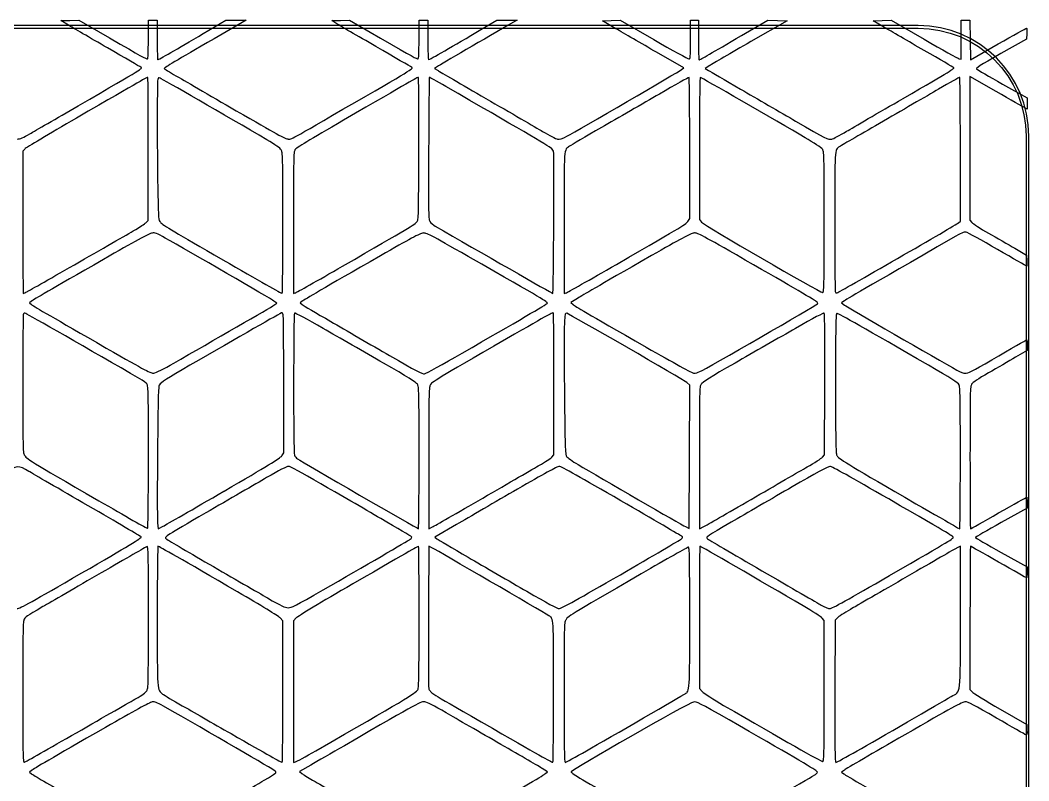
# Model space of a CAD drawing. Extents: x -677.4 to -611.4, y -189.1 to -122.2.
# Drawn here: x -649.32 to -611.44, y -150.79 to -122.21 of the extents above; entities that cross this region are included whole.
import ezdxf

# ---------------------------------------------------------------- set-up
doc = ezdxf.new("R2010")
doc.units = 0
doc.layers.add('Layer_1', color=7, linetype='CONTINUOUS')

msp = doc.modelspace()

# ---------------------------------------------------------------- linework, layer by layer
at = {"layer": 'Layer_1', "color": 3}
for p, q in [((-647.7917, -122.22545), (-647.45753, -122.21645)), ((-647.51118, -122.39516), (-647.7917, -122.22545)), ((-647.45753, -122.21645), (-647.12336, -122.20745)), ((-647.12336, -122.20745), (-645.97245, -122.87213)), ((-644.50793, -122.93571), (-644.50793, -122.20968)), ((-644.50793, -122.20968), (-644.34292, -122.20968)), ((-644.34292, -122.20968), (-644.1779, -122.20968)), ((-644.1779, -122.20968), (-644.1779, -122.95222)), ((-642.44932, -122.71453), (-641.59529, -122.20968)), ((-640.83028, -122.20968), (-642.03382, -122.90451)), ((-641.59529, -122.20968), (-641.21278, -122.20968)), ((-641.21278, -122.20968), (-640.83028, -122.20968)), ((-637.62255, -122.22618), (-637.28757, -122.21718)), ((-637.42678, -122.34611), (-637.62255, -122.22618)), ((-637.28757, -122.21718), (-636.9526, -122.20818)), ((-636.9526, -122.20818), (-635.78825, -122.88129)), ((-634.34331, -122.93652), (-634.34331, -122.21048)), ((-634.34331, -122.21048), (-634.1783, -122.21048)), ((-634.1783, -122.21048), (-634.01328, -122.21048)), ((-634.01328, -122.21048), (-634.01328, -122.95302)), ((-632.01676, -122.5617), (-631.42272, -122.21061)), ((-631.42272, -122.21061), (-631.0432, -122.21093)), ((-631.0432, -122.21093), (-630.66368, -122.21127)), ((-630.66368, -122.21127), (-630.79569, -122.28697)), ((-627.45637, -122.22698), (-627.12223, -122.21798)), ((-626.94783, -122.52796), (-627.45637, -122.22698)), ((-627.12223, -122.21798), (-626.78809, -122.20898)), ((-626.78809, -122.20898), (-625.52626, -122.93614)), ((-624.14566, -122.93729), (-624.14566, -122.21125)), ((-624.14566, -122.21125), (-623.99716, -122.21125)), ((-623.99716, -122.21125), (-623.84865, -122.21125)), ((-623.84865, -122.21125), (-623.84865, -122.9538)), ((-622.22671, -122.78382), (-621.24826, -122.20903)), ((-620.51982, -122.22703), (-621.879, -123.01245)), ((-621.24826, -122.20903), (-620.88404, -122.21803)), ((-620.88404, -122.21803), (-620.51982, -122.22703)), ((-617.29066, -122.22704), (-616.95321, -122.21804)), ((-616.86522, -122.4789), (-617.29066, -122.22704)), ((-616.95321, -122.21804), (-616.61575, -122.20904)), ((-616.61575, -122.20904), (-615.37689, -122.9251)), ((-613.98111, -122.94117), (-613.98111, -122.21129)), ((-613.98111, -122.21129), (-613.81672, -122.21129)), ((-613.81672, -122.21129), (-613.65234, -122.21129)), ((-613.65234, -122.21129), (-613.64334, -122.95294)), ((-611.51241, -122.71368), (-611.52261, -122.91904)), ((-613.98111, -123.67107), (-613.98111, -122.94117)), ((-613.64334, -122.95294), (-613.63434, -123.69458)), ((-613.63434, -123.69458), (-612.59479, -123.10229)), ((-611.52261, -122.91904), (-612.48821, -123.46446)), ((-624.40179, -124.00283), (-625.42054, -123.41588)), ((-614.05961, -123.65617), (-613.98111, -123.67107)), ((-633.64563, -123.94538), (-633.75637, -124.01988)), ((-633.75637, -124.01988), (-633.62909, -124.10218)), ((-624.48009, -124.06203), (-624.40179, -124.00283)), ((-623.41659, -123.90808), (-623.59502, -124.01824)), ((-623.59502, -124.01824), (-623.46609, -124.09924)), ((-612.66948, -124.88952), (-613.65129, -124.3276)), ((-613.65129, -124.3276), (-613.65091, -127.02337)), ((-612.42679, -124.6076), (-611.50613, -125.12707)), ((-611.50613, -125.12707), (-611.50613, -125.33663)), ((-611.50613, -125.33663), (-611.50613, -125.54619)), ((-611.50613, -125.54619), (-611.59693, -125.49879)), ((-649.15053, -127.04908), (-649.22483, -127.13198)), ((-649.22483, -127.13198), (-649.22483, -129.80328)), ((-644.52232, -129.73015), (-644.51332, -127.04315)), ((-624.17679, -129.65981), (-624.17679, -127.00805)), ((-623.81383, -127.02686), (-623.81383, -129.69748)), ((-614.01222, -129.75714), (-614.01222, -127.05672)), ((-613.65091, -127.02337), (-613.65091, -129.71915)), ((-644.60412, -129.81715), (-644.52232, -129.73015)), ((-639.45621, -129.8301), (-639.45669, -129.83019)), ((-639.06038, -129.82852), (-639.06075, -132.47913)), ((-629.28413, -129.85929), (-629.28501, -129.85929)), ((-628.89614, -129.83366), (-628.89614, -132.47918)), ((-624.25109, -129.76775), (-624.17679, -129.65981)), ((-623.81383, -129.69748), (-623.73113, -129.79578)), ((-619.12766, -129.78946), (-619.12755, -129.78949)), ((-614.08652, -129.82454), (-614.01222, -129.75714)), ((-613.65091, -129.71915), (-613.57691, -129.80785)), ((-611.96823, -130.78041), (-611.5227, -131.04104)), ((-611.5227, -131.04104), (-611.5125, -131.24636)), ((-626.93248, -131.38578), (-626.93248, -131.3856)), ((-616.37199, -131.16151), (-616.3719, -131.16136)), ((-637.21649, -131.45258), (-637.21638, -131.45263)), ((-649.05302, -132.40509), (-649.05331, -132.40516)), ((-639.06075, -132.47913), (-638.99035, -132.45673)), ((-628.89614, -132.47918), (-628.82184, -132.45628)), ((-648.89521, -132.77215), (-648.97771, -132.83525)), ((-648.97771, -132.83525), (-648.89751, -132.89425)), ((-639.68278, -132.84491), (-639.79251, -132.76131)), ((-639.79251, -132.91871), (-639.68278, -132.84491)), ((-638.73065, -132.77198), (-638.81315, -132.83518)), ((-638.81315, -132.83518), (-638.73255, -132.89418)), ((-628.39798, -132.6657), (-628.64237, -132.81574)), ((-628.64237, -132.81574), (-628.55787, -132.88844)), ((-618.3913, -132.7695), (-618.4715, -132.8327)), ((-618.4715, -132.8327), (-618.36311, -132.914)), ((-611.50593, -134.42043), (-611.50593, -134.6169)), ((-632.71865, -134.71612), (-632.71863, -134.71616)), ((-611.50593, -134.6169), (-611.9432, -134.87522)), ((-643.55832, -135.09715), (-643.55836, -135.09713)), ((-623.79727, -135.41606), (-623.79731, -135.41597)), ((-639.42363, -138.47067), (-639.42415, -135.90965)), ((-629.27554, -138.54101), (-629.27554, -135.88976)), ((-624.17509, -135.92265), (-624.28335, -135.82738)), ((-624.18409, -138.61863), (-624.17509, -135.92265)), ((-619.11113, -138.54092), (-619.10213, -135.8974)), ((-644.50599, -138.61779), (-644.50597, -138.61778)), ((-639.49793, -138.57962), (-639.42363, -138.47067)), ((-629.35674, -138.62741), (-629.27554, -138.54101)), ((-624.19309, -141.31462), (-624.18409, -138.61863)), ((-619.19123, -138.62642), (-619.11113, -138.54092)), ((-634.34077, -138.65364), (-634.34152, -138.65364)), ((-633.97825, -138.67575), (-633.97825, -141.31982)), ((-623.81359, -138.65402), (-623.81359, -141.31948)), ((-614.01217, -138.66024), (-614.01226, -138.66024)), ((-641.66833, -139.90597), (-641.66781, -139.906)), ((-631.94865, -140.16367), (-631.94877, -140.16371)), ((-621.87077, -140.21648), (-621.87099, -140.21674)), ((-611.50627, -140.33755), (-611.50665, -140.5438)), ((-611.50665, -140.5438), (-612.47861, -141.08833)), ((-644.16239, -141.09497), (-644.13839, -141.31693)), ((-644.13839, -141.31693), (-643.95117, -141.22013)), ((-633.97825, -141.31982), (-633.83799, -141.24882)), ((-632.93379, -141.15662), (-633.75372, -141.62972)), ((-624.34161, -141.23942), (-624.19309, -141.31462)), ((-623.81359, -141.31948), (-623.64462, -141.23378)), ((-633.75372, -141.62972), (-633.66902, -141.69672)), ((-633.97838, -141.97708), (-633.98638, -144.16412)), ((-633.83812, -142.04838), (-633.97838, -141.97708)), ((-614.0121, -141.97697), (-614.15237, -142.04847)), ((-614.01248, -144.64253), (-614.0121, -141.97697)), ((-612.47939, -142.2104), (-611.50717, -142.75491)), ((-611.50717, -142.75491), (-611.50655, -142.96118)), ((-647.03135, -142.99323), (-647.03135, -142.99317)), ((-626.78236, -143.04496), (-626.78232, -143.04507)), ((-616.67074, -143.07847), (-616.67074, -143.07847)), ((-637.94132, -143.61455), (-637.94129, -143.6145)), ((-639.45669, -144.78248), (-639.56396, -144.66904)), ((-638.95343, -144.67043), (-639.0607, -144.78248)), ((-623.8138, -144.65189), (-623.8138, -147.32553)), ((-619.12771, -144.76696), (-619.20181, -144.67936)), ((-618.63738, -144.67326), (-618.71498, -144.75576)), ((-613.65104, -144.66718), (-613.65104, -147.35501)), ((-639.45669, -147.43961), (-639.45669, -144.78248)), ((-639.0607, -144.78248), (-639.0607, -147.44184)), ((-619.12771, -147.41535), (-619.12771, -144.76696)), ((-618.71498, -144.75576), (-618.72398, -147.42625)), ((-623.8138, -147.32553), (-623.70653, -147.43967)), ((-613.65104, -147.35501), (-613.57674, -147.43941)), ((-639.45678, -147.43961), (-639.45669, -147.43961)), ((-639.0607, -147.44184), (-639.0607, -150.1012)), ((-629.29171, -147.45356), (-629.29212, -147.45344)), ((-619.12767, -147.41531), (-619.12771, -147.41535)), ((-612.51243, -148.09696), (-611.52238, -148.67008)), ((-611.52238, -148.67008), (-611.51218, -148.87661)), ((-647.20717, -148.98286), (-647.20705, -148.98286)), ((-638.21911, -149.66019), (-638.21912, -149.6602)), ((-628.05292, -149.66289), (-628.05297, -149.66289)), ((-617.88651, -149.66389), (-617.88627, -149.66389)), ((-639.0607, -150.1012), (-638.9864, -150.0792)), ((-638.40879, -150.20044), (-638.82948, -150.44335)), ((-629.52286, -150.44809), (-629.71276, -150.32857)), ((-618.36291, -150.38494), (-618.47129, -150.46604)), ((-648.89754, -150.40326), (-648.97774, -150.46226)), ((-648.97774, -150.46226), (-648.89524, -150.52686)), ((-638.82948, -150.44335), (-638.74708, -150.51045)), ((-629.59726, -150.51699), (-629.52286, -150.44809)), ((-618.47129, -150.46604), (-618.39309, -150.52744))]:
    msp.add_line(p, q, dxfattribs=at)
at = {"layer": 'Layer_1', "color": 7}
for p, q in [((-615.60352, -122.4082), (-673.27734, -122.4082)), ((-673.27734, -122.5078), (-615.60352, -122.5078)), ((-611.54102, -126.57226), (-611.54102, -184.91991)), ((-611.44141, -184.91992), (-611.44141, -126.57227))]:
    msp.add_line(p, q, dxfattribs=at)
at = {"layer": 'Layer_1', "color": 3}
for points in [[(-635.96047, -123.20016), (-636.65926, -122.79639), (-637.31911, -122.41208), (-637.42678, -122.34611)], [(-630.79569, -122.28697), (-631.80772, -122.8682), (-633.56035, -123.88808), (-633.64563, -123.94538)], [(-646.04259, -123.24919), (-646.69603, -122.87282), (-647.3569, -122.4885), (-647.51118, -122.39516)], [(-644.1571, -123.69476), (-644.1274, -123.69476), (-643.44144, -123.30101), (-642.44932, -122.71453)], [(-633.98668, -123.69557), (-633.95898, -123.69557), (-633.04778, -123.17107), (-632.01676, -122.5617)], [(-625.42054, -123.41588), (-625.98085, -123.09307), (-626.66814, -122.69351), (-626.94783, -122.52796)], [(-615.36723, -123.34841), (-615.95713, -123.0087), (-616.63123, -122.61743), (-616.86522, -122.4789)], [(-612.59479, -123.10229), (-612.02302, -122.77653), (-611.54338, -122.50962), (-611.52891, -122.50916)], [(-611.52891, -122.50916), (-611.51441, -122.5087), (-611.50711, -122.60076), (-611.51241, -122.71368)], [(-645.97245, -122.87213), (-644.76178, -123.5713), (-644.59795, -123.66175), (-644.54233, -123.66175)], [(-644.54233, -123.66175), (-644.51973, -123.66175), (-644.50793, -123.41629), (-644.50793, -122.93571)], [(-644.1779, -122.95222), (-644.1779, -123.36061), (-644.1689, -123.69476), (-644.1571, -123.69476)], [(-642.03382, -122.90451), (-643.46623, -123.73149), (-643.91406, -123.99792), (-643.91343, -124.02279)], [(-635.78825, -122.88129), (-634.54643, -123.59917), (-634.43202, -123.66255), (-634.37801, -123.66255)], [(-634.37801, -123.66255), (-634.35491, -123.66255), (-634.34331, -123.42145), (-634.34331, -122.93652)], [(-634.01328, -122.95302), (-634.01328, -123.36142), (-634.00118, -123.69557), (-633.98668, -123.69557)], [(-625.52626, -122.93614), (-624.83226, -123.3361), (-624.23772, -123.66332), (-624.20506, -123.66332)], [(-624.20506, -123.66332), (-624.14966, -123.66332), (-624.14566, -123.61442), (-624.14566, -122.93729)], [(-623.84865, -122.9538), (-623.84865, -123.3622), (-623.83845, -123.69633), (-623.82565, -123.69633)], [(-623.82565, -123.69633), (-623.79285, -123.69633), (-623.34756, -123.44226), (-622.22671, -122.78382)], [(-621.879, -123.01245), (-622.62654, -123.44442), (-623.31846, -123.84746), (-623.41659, -123.90808)], [(-615.37689, -122.9251), (-614.69554, -123.31896), (-614.10276, -123.64793), (-614.05961, -123.65617)], [(-644.79357, -123.97589), (-644.82717, -123.95249), (-645.38916, -123.62557), (-646.04259, -123.24919)], [(-634.63086, -123.97525), (-634.66326, -123.95275), (-635.26164, -123.6039), (-635.96047, -123.20016)], [(-614.26857, -123.99058), (-614.28287, -123.97708), (-614.77731, -123.68811), (-615.36723, -123.34841)], [(-612.48821, -123.46446), (-613.29948, -123.92272), (-613.4453, -124.01615), (-613.40063, -124.04902)], [(-647.14815, -125.42786), (-644.63284, -123.96818), (-644.72388, -124.02431), (-644.79357, -123.97589)], [(-643.91343, -124.02279), (-643.91307, -124.03299), (-643.71642, -124.15516), (-643.47616, -124.29432)], [(-636.75251, -125.2978), (-634.44048, -123.95611), (-634.55535, -124.02772), (-634.63086, -123.97525)], [(-633.62909, -124.10218), (-633.55919, -124.14738), (-632.75182, -124.61834), (-631.8352, -125.14866)], [(-628.77328, -126.56012), (-628.40888, -126.36511), (-624.57709, -124.13551), (-624.48009, -124.06203)], [(-623.46609, -124.09924), (-623.39529, -124.14374), (-622.85452, -124.45951), (-622.26462, -124.80093)], [(-616.1596, -125.14692), (-614.32259, -124.08212), (-614.23087, -124.02605), (-614.26857, -123.99058)], [(-613.40063, -124.04902), (-613.37133, -124.07052), (-612.93314, -124.32191), (-612.42679, -124.6076)], [(-644.53202, -124.35615), (-644.56372, -124.35615), (-644.68901, -124.42765), (-647.21167, -125.88733)], [(-644.51332, -127.04315), (-644.50932, -125.56531), (-644.51632, -124.35615), (-644.53202, -124.35615)], [(-644.15566, -124.43248), (-644.18206, -124.53098), (-644.18096, -127.54636), (-644.15366, -128.74105)], [(-644.06496, -124.38748), (-644.12246, -124.36548), (-644.13996, -124.37428), (-644.15566, -124.43248)], [(-640.05648, -126.70314), (-641.5907, -125.80484), (-644.00423, -124.41057), (-644.06496, -124.38748)], [(-643.47616, -124.29432), (-643.23591, -124.4335), (-642.21514, -125.02577), (-641.20776, -125.61048)], [(-634.3674, -124.35623), (-634.3978, -124.35623), (-634.66146, -124.50724), (-637.17952, -125.96688)], [(-634.3491, -127.02698), (-634.3451, -125.55807), (-634.3521, -124.35623), (-634.3674, -124.35623)], [(-633.95813, -124.3595), (-633.96513, -124.3675), (-633.97583, -125.56823), (-633.98233, -127.0294)], [(-633.34288, -124.69432), (-633.67443, -124.50288), (-633.95128, -124.35222), (-633.95813, -124.3595)], [(-624.20379, -124.35628), (-624.21849, -124.35628), (-624.7198, -124.63994), (-625.3176, -124.98662)], [(-624.17679, -127.00805), (-624.17679, -125.54958), (-624.18889, -124.35628), (-624.20379, -124.35628)], [(-623.78533, -124.35623), (-623.80113, -124.35623), (-623.81383, -125.55191), (-623.81383, -127.02686)], [(-619.84483, -126.62426), (-620.92186, -125.98775), (-623.75649, -124.35623), (-623.78533, -124.35623)], [(-614.03822, -124.35632), (-614.05232, -124.35632), (-614.41259, -124.55856), (-614.83851, -124.80574)], [(-614.01222, -127.05672), (-614.01222, -125.5715), (-614.02382, -124.35632), (-614.03822, -124.35632)], [(-629.37411, -127.02273), (-629.43791, -126.96133), (-630.75051, -126.19123), (-633.34288, -124.69432)], [(-625.3176, -124.98662), (-625.9154, -125.3333), (-626.89457, -125.89939), (-627.49356, -126.2446)], [(-622.26462, -124.80093), (-621.6747, -125.14233), (-620.74652, -125.68177), (-620.20199, -125.99966)], [(-614.83851, -124.80574), (-615.26443, -125.05291), (-616.2589, -125.62957), (-617.04849, -126.0872)], [(-611.59693, -125.49879), (-611.64683, -125.47279), (-612.1295, -125.1986), (-612.66948, -124.88952)], [(-639.25412, -126.67376), (-639.11389, -126.67396), (-639.30602, -126.77957), (-636.75251, -125.2978)], [(-631.8352, -125.14866), (-630.91858, -125.67898), (-629.9607, -126.23537), (-629.70659, -126.38509)], [(-618.28789, -126.38438), (-618.03377, -126.23497), (-617.07604, -125.67812), (-616.1596, -125.14692)], [(-648.95532, -126.47665), (-648.7691, -126.36859), (-647.95588, -125.8966), (-647.14815, -125.42786)], [(-641.20776, -125.61048), (-639.70499, -126.48272), (-639.35424, -126.67362), (-639.25412, -126.67376)], [(-647.21167, -125.88733), (-648.2372, -126.48069), (-649.10969, -127.00347), (-649.15053, -127.04908)], [(-637.17952, -125.96688), (-638.46256, -126.71062), (-638.96084, -127.01597), (-639.00268, -127.08413)], [(-620.20199, -125.99966), (-619.06953, -126.66078), (-618.97138, -126.70976), (-618.84198, -126.67837)], [(-617.04849, -126.0872), (-617.83805, -126.54484), (-618.51749, -126.94021), (-618.55832, -126.96582)], [(-649.42138, -126.6732), (-649.32548, -126.6732), (-649.20977, -126.6244), (-648.95532, -126.47665)], [(-629.70659, -126.38509), (-629.45247, -126.5348), (-629.19819, -126.66736), (-629.14155, -126.67968)], [(-627.49356, -126.2446), (-628.09254, -126.58981), (-628.62948, -126.90322), (-628.68675, -126.94109)], [(-618.84198, -126.67837), (-618.79138, -126.66607), (-618.54201, -126.53379), (-618.28789, -126.38438)], [(-639.52019, -127.08279), (-639.56369, -127.01249), (-639.73317, -126.89243), (-640.05648, -126.70314)], [(-629.14155, -126.67968), (-629.05795, -126.69788), (-628.98849, -126.67568), (-628.77328, -126.56012)], [(-619.19305, -127.05401), (-619.22915, -127.00821), (-619.52239, -126.81482), (-619.84483, -126.62426)], [(-639.45669, -129.83019), (-639.45669, -127.27643), (-639.45869, -127.18217), (-639.52019, -127.08279)], [(-639.00268, -127.08413), (-639.05618, -127.17133), (-639.06018, -127.36517), (-639.06038, -129.82852)], [(-634.4239, -129.78514), (-634.3593, -129.69954), (-634.3578, -129.63949), (-634.3491, -127.02698)], [(-633.98233, -127.0294), (-633.99373, -129.59152), (-633.99253, -129.68931), (-633.93163, -129.77815)], [(-629.28701, -127.16936), (-629.29401, -127.12836), (-629.33281, -127.06231), (-629.37411, -127.02273)], [(-629.28501, -129.85929), (-629.28001, -128.42083), (-629.28101, -127.21035), (-629.28701, -127.16936)], [(-628.68675, -126.94109), (-628.9089, -127.08793), (-628.89614, -126.91149), (-628.89614, -129.83366)], [(-619.12755, -129.78949), (-619.12755, -127.19393), (-619.12855, -127.13552), (-619.19305, -127.05401)], [(-618.55832, -126.96582), (-618.73542, -127.07688), (-618.73161, -127.01482), (-618.73111, -129.77362)], [(-644.15366, -128.74105), (-644.13226, -129.69266), (-644.13046, -129.7119), (-644.05486, -129.80169)], [(-649.22483, -129.80328), (-649.22483, -131.27251), (-649.21683, -132.47459), (-649.20713, -132.47459)], [(-644.98364, -130.07375), (-644.81983, -129.98045), (-644.64903, -129.86495), (-644.60412, -129.81715)], [(-644.05486, -129.80169), (-643.97306, -129.89869), (-643.47565, -130.19886), (-641.71698, -131.21197)], [(-639.48111, -132.47322), (-639.46751, -132.47397), (-639.45621, -131.28458), (-639.45621, -129.8301)], [(-637.21638, -131.45263), (-634.69357, -129.99858), (-634.49599, -129.88059), (-634.4239, -129.78514)], [(-633.93163, -129.77815), (-633.89723, -129.82885), (-633.80819, -129.90556), (-633.73362, -129.94871)], [(-629.31823, -132.47469), (-629.30473, -132.47469), (-629.28933, -131.29775), (-629.28413, -129.85929)], [(-626.93248, -131.3856), (-624.2617, -129.84434), (-624.33358, -129.88772), (-624.25109, -129.76775)], [(-623.73113, -129.79578), (-623.62801, -129.91835), (-619.29682, -132.4382), (-619.18536, -132.44048)], [(-619.18536, -132.44048), (-619.13086, -132.44148), (-619.12766, -132.29382), (-619.12766, -129.78946)], [(-618.73111, -129.77362), (-618.73075, -131.17758), (-618.72211, -132.35867), (-618.71141, -132.39825)], [(-616.3719, -131.16136), (-615.15578, -130.46323), (-614.12737, -129.86166), (-614.08652, -129.82454)], [(-613.57691, -129.80785), (-613.53611, -129.85665), (-613.25778, -130.03681), (-612.95829, -130.20818)], [(-647.09927, -131.28952), (-646.0995, -130.71416), (-645.14748, -130.16706), (-644.98364, -130.07375)], [(-644.3712, -130.20628), (-644.4549, -130.21758), (-645.05636, -130.54438), (-646.19244, -131.1961)], [(-643.87281, -130.39751), (-644.19506, -130.21799), (-644.2633, -130.19181), (-644.3712, -130.20628)], [(-634.19455, -130.20627), (-634.29335, -130.21737), (-634.71076, -130.44064), (-635.79514, -131.06331)], [(-632.4933, -131.08951), (-633.96046, -130.24907), (-634.06945, -130.19249), (-634.19455, -130.20627)], [(-633.73362, -129.94871), (-632.13735, -130.87248), (-629.33671, -132.47469), (-629.31823, -132.47469)], [(-624.0268, -130.2063), (-624.1238, -130.2178), (-624.55785, -130.45022), (-625.61238, -131.0552)], [(-622.42622, -131.03135), (-623.80483, -130.2411), (-623.90129, -130.19139), (-624.0268, -130.2063)], [(-613.79942, -130.17623), (-613.87832, -130.16343), (-613.97884, -130.20653), (-614.29445, -130.38856)], [(-612.6184, -130.82203), (-613.2135, -130.47573), (-613.74496, -130.18511), (-613.79942, -130.17623)], [(-612.95829, -130.20818), (-612.6588, -130.37956), (-612.21327, -130.63707), (-611.96823, -130.78041)], [(-639.79251, -132.76131), (-639.89455, -132.68351), (-643.03655, -130.86337), (-643.87281, -130.39751)], [(-614.29445, -130.38856), (-617.58873, -132.28912), (-618.32331, -132.71601), (-618.3913, -132.7695)], [(-635.79514, -131.06331), (-637.95693, -132.30463), (-638.63856, -132.70138), (-638.73065, -132.77198)], [(-625.61238, -131.0552), (-627.77683, -132.29699), (-628.13013, -132.50125), (-628.39798, -132.6657)], [(-619.42261, -132.7796), (-619.52495, -132.704), (-620.6156, -132.06922), (-622.42622, -131.03135)], [(-611.5195, -131.45167), (-611.5285, -131.45167), (-612.02327, -131.16835), (-612.6184, -130.82203)], [(-649.05331, -132.40516), (-648.97831, -132.36686), (-648.09903, -131.86488), (-647.09927, -131.28952)], [(-646.19244, -131.1961), (-648.25619, -132.37997), (-648.78785, -132.69), (-648.89521, -132.77215)], [(-641.71698, -131.21197), (-640.35408, -131.99711), (-639.51323, -132.47142), (-639.48111, -132.47322)], [(-629.5232, -132.84307), (-629.5232, -132.79217), (-629.6096, -132.74145), (-632.4933, -131.08951)], [(-628.82184, -132.45628), (-628.78094, -132.44368), (-627.93078, -131.96188), (-626.93248, -131.38578)], [(-618.63761, -132.45055), (-618.60761, -132.43935), (-617.5881, -131.85963), (-616.37199, -131.16151)], [(-611.5125, -131.24636), (-611.5075, -131.35929), (-611.5105, -131.45167), (-611.5195, -131.45167)], [(-638.99035, -132.45673), (-638.95155, -132.44443), (-638.15338, -131.99258), (-637.21649, -131.45258)], [(-649.20713, -132.47459), (-649.19693, -132.47459), (-649.12803, -132.44329), (-649.05302, -132.40509)], [(-618.71141, -132.39825), (-618.69811, -132.44785), (-618.67511, -132.46405), (-618.63761, -132.45055)], [(-648.89751, -132.89425), (-648.78801, -132.97485), (-648.05751, -133.39995), (-646.09003, -134.52817)], [(-643.55836, -135.09713), (-642.15382, -134.29439), (-639.89481, -132.98762), (-639.79251, -132.91871)], [(-638.73255, -132.89418), (-638.68815, -132.92658), (-638.20553, -133.21134), (-637.65998, -133.52688)], [(-632.71863, -134.71616), (-630.6784, -133.5444), (-629.52312, -132.8672), (-629.5232, -132.84307)], [(-628.55787, -132.88844), (-628.46017, -132.97254), (-628.14406, -133.15737), (-625.81148, -134.49466)], [(-623.79731, -135.41597), (-623.56292, -135.3087), (-619.44819, -132.93678), (-619.37641, -132.8676)], [(-619.37641, -132.8676), (-619.35651, -132.8485), (-619.37341, -132.8157), (-619.42261, -132.7796)], [(-618.36311, -132.914), (-618.27331, -132.9812), (-614.8766, -134.9472), (-614.14278, -135.35658)], [(-649.20501, -133.27642), (-649.21621, -133.31612), (-649.22451, -134.49212), (-649.22481, -135.88974)], [(-649.10861, -133.23352), (-649.17281, -133.20892), (-649.18891, -133.21622), (-649.20501, -133.27642)], [(-644.82923, -135.68051), (-646.64397, -134.63138), (-649.04886, -133.25624), (-649.10861, -133.23352)], [(-639.48935, -133.20009), (-639.51605, -133.20009), (-641.14985, -134.13413), (-642.94761, -135.17721)], [(-639.44445, -133.27439), (-639.45565, -133.23349), (-639.47565, -133.20009), (-639.48935, -133.20009)], [(-639.42415, -135.90965), (-639.42452, -134.50109), (-639.43315, -133.31522), (-639.44445, -133.27439)], [(-639.01964, -133.21405), (-639.06234, -133.25675), (-639.06784, -138.44942), (-639.02464, -138.5521)], [(-637.94709, -133.79229), (-638.52351, -133.46078), (-639.00616, -133.20058), (-639.01964, -133.21405)], [(-629.29714, -133.21685), (-629.32714, -133.18685), (-629.34954, -133.19925), (-631.05755, -134.18271)], [(-629.27554, -135.88976), (-629.27554, -134.43159), (-629.28574, -133.22877), (-629.29714, -133.21685)], [(-628.79655, -133.22366), (-628.85155, -133.20936), (-628.85995, -133.23866), (-628.88175, -133.52567)], [(-624.28335, -135.82738), (-624.39498, -135.72878), (-628.68821, -133.25199), (-628.79655, -133.22366)], [(-619.12593, -133.22124), (-619.14743, -133.19974), (-619.51567, -133.39395), (-620.20731, -133.79173)], [(-619.10213, -135.8974), (-619.09713, -134.18598), (-619.10413, -133.24237), (-619.12593, -133.22124)], [(-618.63988, -133.23308), (-618.69568, -133.23308), (-618.69848, -133.36441), (-618.69848, -135.85989)], [(-615.20758, -135.17736), (-617.55362, -133.81649), (-618.58352, -133.23308), (-618.63988, -133.23308)], [(-637.65998, -133.52688), (-637.11442, -133.8424), (-636.11858, -134.41861), (-635.44699, -134.80734)], [(-628.88175, -133.52567), (-628.89505, -133.70055), (-628.89565, -134.8958), (-628.88275, -136.18181)], [(-635.68081, -135.09287), (-636.35085, -134.70907), (-637.37066, -134.1238), (-637.94709, -133.79229)], [(-620.20731, -133.79173), (-620.78413, -134.12344), (-621.80426, -134.7089), (-622.47428, -135.09271)], [(-631.05755, -134.18271), (-633.74317, -135.72909), (-633.87165, -135.8071), (-633.92785, -135.92553)], [(-612.83627, -134.97173), (-612.10278, -134.54463), (-611.53821, -134.22395), (-611.51983, -134.22395)], [(-611.51983, -134.22395), (-611.51183, -134.22395), (-611.50593, -134.31235), (-611.50593, -134.42043)], [(-646.09003, -134.52817), (-644.56219, -135.40428), (-644.41323, -135.4825), (-644.30086, -135.46766)], [(-635.44699, -134.80734), (-634.46707, -135.37453), (-634.2085, -135.5108), (-634.13771, -135.4973)], [(-634.13771, -135.4973), (-634.08921, -135.4883), (-633.45062, -135.13653), (-632.71865, -134.71612)], [(-625.81148, -134.49466), (-624.78226, -135.08472), (-624.06306, -135.47759), (-624.01289, -135.47716)], [(-644.30086, -135.46766), (-644.22726, -135.45746), (-643.93037, -135.30979), (-643.55832, -135.09715)], [(-642.94761, -135.17721), (-643.79471, -135.66871), (-644.05728, -135.83638), (-644.09549, -135.91024)], [(-634.40212, -135.88973), (-634.44742, -135.81543), (-634.76599, -135.61694), (-635.68081, -135.09287)], [(-622.47428, -135.09271), (-623.38912, -135.61676), (-623.70758, -135.81522), (-623.75299, -135.88957)], [(-614.06076, -135.90823), (-614.09766, -135.83693), (-614.37268, -135.66167), (-615.20758, -135.17736)], [(-613.83642, -135.47801), (-613.72556, -135.47801), (-613.57357, -135.40091), (-612.83627, -134.97173)], [(-611.9432, -134.87522), (-612.1837, -135.01731), (-612.63864, -135.28158), (-612.95415, -135.46254)], [(-624.01289, -135.47716), (-623.96679, -135.47678), (-623.86986, -135.44926), (-623.79727, -135.41606)], [(-614.14278, -135.35658), (-614.02305, -135.42338), (-613.88519, -135.47801), (-613.83642, -135.47801)], [(-612.95415, -135.46254), (-613.35211, -135.69076), (-613.54666, -135.82186), (-613.58931, -135.89054)], [(-649.22481, -135.88974), (-649.22517, -138.24346), (-649.22181, -138.4394), (-649.16751, -138.54639)], [(-644.55697, -135.88118), (-644.58497, -135.84118), (-644.7075, -135.75088), (-644.82923, -135.68051)], [(-644.50597, -138.61778), (-644.50597, -136.26982), (-644.51097, -135.94529), (-644.55697, -135.88118)], [(-644.09549, -135.91024), (-644.13769, -135.99174), (-644.14809, -136.36874), (-644.16539, -138.43951)], [(-634.34152, -138.65364), (-634.34152, -136.12813), (-634.34452, -135.98356), (-634.40212, -135.88973)], [(-633.92785, -135.92553), (-633.97165, -136.01793), (-633.97825, -136.37386), (-633.97825, -138.67575)], [(-623.75299, -135.88957), (-623.81029, -135.98337), (-623.81339, -136.12798), (-623.81359, -138.65402)], [(-618.69848, -135.85989), (-618.69848, -138.30151), (-618.69448, -138.49358), (-618.64088, -138.58439)], [(-614.01226, -138.66024), (-614.01226, -136.38695), (-614.01926, -135.98839), (-614.06076, -135.90823)], [(-613.58931, -135.89054), (-613.64791, -135.98504), (-613.65071, -136.11239), (-613.65081, -138.65445)], [(-628.88275, -136.18181), (-628.86295, -138.22487), (-628.85345, -138.52998), (-628.80825, -138.59903)], [(-649.16751, -138.54639), (-649.09941, -138.68254), (-649.03098, -138.72472), (-646.37434, -140.26593)], [(-644.53449, -141.29923), (-644.51879, -141.28903), (-644.50599, -140.08291), (-644.50599, -138.61779)], [(-644.16539, -138.43951), (-644.17669, -139.77794), (-644.17559, -140.97289), (-644.16239, -141.09497)], [(-641.66781, -139.906), (-640.04165, -138.96133), (-639.55555, -138.66419), (-639.49793, -138.57962)], [(-639.02464, -138.5521), (-639.00414, -138.6016), (-638.95034, -138.66638), (-638.90519, -138.69599)], [(-629.81878, -138.93166), (-629.60927, -138.81182), (-629.40136, -138.67492), (-629.35674, -138.62741)], [(-628.80825, -138.59903), (-628.77975, -138.64253), (-628.58362, -138.78029), (-628.37237, -138.90519)], [(-619.76877, -138.99841), (-619.49522, -138.84075), (-619.23533, -138.67336), (-619.19123, -138.62642)], [(-618.64088, -138.58439), (-618.57968, -138.68808), (-618.00804, -139.03432), (-615.67891, -140.3787)], [(-648.99421, -139.16282), (-649.38507, -138.9291), (-649.43889, -138.93192), (-649.91981, -139.21122)], [(-639.24794, -138.97543), (-639.30944, -138.97543), (-639.59641, -139.12317), (-640.06799, -139.39773)], [(-638.02613, -139.63138), (-638.77962, -139.19285), (-639.18459, -138.97543), (-639.24794, -138.97543)], [(-638.90519, -138.69599), (-638.72532, -138.81385), (-634.39065, -141.31854), (-634.36657, -141.31854)], [(-634.36657, -141.31854), (-634.35247, -141.31854), (-634.34067, -140.11933), (-634.34077, -138.65364)], [(-631.94877, -140.16371), (-630.98676, -139.60592), (-630.02826, -139.0515), (-629.81878, -138.93166)], [(-629.07996, -138.97516), (-629.13866, -138.97516), (-629.68973, -139.27644), (-630.64227, -139.82935)], [(-626.76758, -140.26465), (-628.22489, -139.41879), (-629.02045, -138.97516), (-629.07996, -138.97516)], [(-628.37237, -138.90519), (-627.54526, -139.39429), (-624.48184, -141.16833), (-624.34161, -141.23942)], [(-621.87099, -140.21674), (-620.98831, -139.70431), (-620.0423, -139.15608), (-619.76877, -138.99841)], [(-618.9116, -138.97537), (-618.9705, -138.97537), (-619.47063, -139.24699), (-620.32743, -139.74427)], [(-616.70519, -140.20054), (-618.09396, -139.3962), (-618.85183, -138.97537), (-618.9116, -138.97537)], [(-614.03707, -141.31722), (-614.02347, -141.31797), (-614.01217, -140.12231), (-614.01217, -138.66024)], [(-613.65081, -138.65445), (-613.65081, -140.12015), (-613.64381, -141.31933), (-613.63461, -141.31933)], [(-646.76659, -140.45817), (-647.83751, -139.83799), (-648.83994, -139.25508), (-648.99421, -139.16282)], [(-640.06799, -139.39773), (-640.46689, -139.63001), (-641.4956, -140.22674), (-642.35398, -140.72378)], [(-635.77701, -140.93686), (-636.39413, -140.57964), (-637.40625, -139.99216), (-638.02613, -139.63138)], [(-620.32743, -139.74427), (-621.05605, -140.16717), (-622.08655, -140.76452), (-622.61742, -141.07174)], [(-643.95117, -141.22013), (-643.84815, -141.16693), (-642.82092, -140.57554), (-641.66833, -139.90597)], [(-630.64227, -139.82935), (-631.45163, -140.29915), (-632.48283, -140.89643), (-632.93379, -141.15662)], [(-612.57748, -140.72531), (-612.00505, -140.39858), (-611.52977, -140.13127), (-611.52127, -140.13127)], [(-611.52127, -140.13127), (-611.51227, -140.13127), (-611.50607, -140.22407), (-611.50627, -140.33755)], [(-644.7797, -141.62532), (-644.8016, -141.60362), (-645.69568, -141.07837), (-646.76659, -140.45817)], [(-646.37434, -140.26593), (-645.37807, -140.84392), (-644.55013, -141.3089), (-644.53449, -141.29923)], [(-633.83799, -141.24882), (-633.76079, -141.20982), (-632.91064, -140.72145), (-631.94865, -140.16367)], [(-624.48517, -141.60081), (-624.51867, -141.57511), (-625.54567, -140.97388), (-626.76758, -140.26465)], [(-623.64462, -141.23378), (-623.55162, -141.18658), (-622.75346, -140.7289), (-621.87077, -140.21648)], [(-614.28577, -141.63656), (-614.30057, -141.59206), (-614.22107, -141.63856), (-616.70519, -140.20054)], [(-615.67891, -140.3787), (-615.02548, -140.75588), (-614.39433, -141.12104), (-614.27634, -141.19019)], [(-642.35398, -140.72378), (-643.84528, -141.58734), (-643.91203, -141.63008), (-643.85556, -141.68519)], [(-613.63461, -141.31933), (-613.62561, -141.31933), (-613.14992, -141.05202), (-612.57748, -140.72531)], [(-634.62328, -141.61778), (-634.64068, -141.60058), (-635.15987, -141.2941), (-635.77701, -140.93686)], [(-622.61742, -141.07174), (-623.52326, -141.59594), (-623.57912, -141.63367), (-623.52499, -141.6847)], [(-614.27634, -141.19019), (-614.15835, -141.25929), (-614.05069, -141.31649), (-614.03707, -141.31722)], [(-612.47861, -141.08833), (-613.0132, -141.38782), (-613.45081, -141.64028), (-613.45109, -141.64936)], [(-647.03135, -142.99317), (-645.24838, -141.9596), (-644.74875, -141.65607), (-644.7797, -141.62532)], [(-634.67078, -141.70658), (-634.62038, -141.67008), (-634.60328, -141.63778), (-634.62328, -141.61778)], [(-624.50157, -141.70808), (-624.42747, -141.64998), (-624.42687, -141.64568), (-624.48517, -141.60081)], [(-616.67074, -143.07847), (-614.31089, -141.71199), (-614.26906, -141.68669), (-614.28577, -141.63656)], [(-613.45109, -141.64936), (-613.45147, -141.65836), (-613.0141, -141.9109), (-612.47939, -142.2104)], [(-644.55875, -141.99147), (-644.58775, -142.00257), (-645.36371, -142.44789), (-646.2831, -142.98102)], [(-644.50615, -144.63966), (-644.50606, -142.20855), (-644.51015, -141.97303), (-644.55875, -141.99147)], [(-644.14764, -141.97829), (-644.16324, -141.97829), (-644.17604, -143.15941), (-644.17604, -144.603)], [(-641.1563, -143.69163), (-643.24347, -142.47737), (-644.1148, -141.97829), (-644.14764, -141.97829)], [(-643.85556, -141.68519), (-643.82306, -141.71689), (-643.09104, -142.15062), (-642.22886, -142.64901)], [(-637.94129, -143.6145), (-636.40688, -142.73356), (-634.77061, -141.77901), (-634.67078, -141.70658)], [(-634.35893, -141.97829), (-634.38223, -141.97829), (-634.48895, -142.03939), (-636.83306, -143.39457)], [(-634.34143, -144.6195), (-634.34143, -143.16685), (-634.34943, -141.97829), (-634.35893, -141.97829)], [(-629.46922, -144.58525), (-629.77457, -144.39331), (-633.63305, -142.15281), (-633.83812, -142.04838)], [(-633.66902, -141.69672), (-633.62242, -141.73362), (-633.09753, -142.04552), (-632.50255, -142.38991)], [(-626.78232, -143.04507), (-625.57037, -142.34301), (-624.54403, -141.74137), (-624.50157, -141.70808)], [(-624.22473, -142.0113), (-624.25103, -142.0113), (-625.04932, -142.46237), (-625.99858, -143.0137)], [(-624.17683, -144.63821), (-624.17683, -142.36328), (-624.18383, -142.0113), (-624.22473, -142.0113)], [(-623.7964, -141.97826), (-623.8066, -141.97826), (-623.8138, -143.1814), (-623.8138, -144.65189)], [(-619.91943, -144.21337), (-621.50051, -143.28368), (-623.76478, -141.97826), (-623.7964, -141.97826)], [(-623.52499, -141.6847), (-623.49319, -141.7147), (-622.56882, -142.25905), (-621.47068, -142.89457)], [(-614.15237, -142.04847), (-614.22947, -142.08787), (-615.06487, -142.56799), (-616.00873, -143.11556)], [(-613.63394, -141.97937), (-613.64294, -141.97937), (-613.65104, -143.1889), (-613.65104, -144.66718)], [(-612.5785, -142.57341), (-613.14958, -142.24669), (-613.62453, -141.97937), (-613.63394, -141.97937)], [(-632.50255, -142.38991), (-631.90759, -142.73427), (-630.91601, -143.30975), (-630.29907, -143.66872)], [(-642.22886, -142.64901), (-641.3667, -143.14739), (-640.37911, -143.719), (-640.03424, -143.91928)], [(-611.52305, -143.16745), (-611.53205, -143.16745), (-612.00742, -142.90013), (-612.5785, -142.57341)], [(-649.43077, -144.31902), (-649.34607, -144.32102), (-648.82824, -144.03487), (-647.03135, -142.99323)], [(-646.2831, -142.98102), (-647.20247, -143.51414), (-648.18489, -144.08324), (-648.46623, -144.24568)], [(-629.08164, -144.32141), (-629.01564, -144.32141), (-628.30171, -143.92508), (-626.78236, -143.04496)], [(-625.99858, -143.0137), (-628.79024, -144.63507), (-628.76536, -144.61984), (-628.83472, -144.74993)], [(-621.47068, -142.89457), (-620.37255, -143.53008), (-619.37011, -144.11088), (-619.24306, -144.18526)], [(-618.91485, -144.32109), (-618.84635, -144.32146), (-618.1842, -143.95485), (-616.67074, -143.07847)], [(-616.00873, -143.11556), (-616.95257, -143.66312), (-617.91271, -144.21904), (-618.14236, -144.35095)], [(-611.50655, -142.96118), (-611.50618, -143.07463), (-611.51355, -143.16745), (-611.52305, -143.16745)], [(-636.83306, -143.39457), (-638.02469, -144.08346), (-638.88994, -144.60408), (-638.95343, -144.67043)], [(-639.56396, -144.66904), (-639.62706, -144.60254), (-640.28391, -144.19914), (-641.1563, -143.69163)], [(-640.03424, -143.91928), (-639.50387, -144.22728), (-639.38474, -144.28383), (-639.26139, -144.28607)], [(-639.26139, -144.28607), (-639.12996, -144.28807), (-638.99968, -144.22217), (-637.94132, -143.61455)], [(-630.29907, -143.66872), (-629.54216, -144.10917), (-629.14624, -144.32141), (-629.08164, -144.32141)], [(-648.46623, -144.24568), (-649.13341, -144.63093), (-649.11022, -144.61535), (-649.17192, -144.71984)], [(-633.98638, -144.16412), (-633.99928, -147.61348), (-634.00508, -147.30603), (-633.92588, -147.41203)], [(-619.20181, -144.67936), (-619.24261, -144.63116), (-619.56549, -144.42151), (-619.91943, -144.21337)], [(-619.24306, -144.18526), (-619.11601, -144.25976), (-618.96831, -144.32076), (-618.91485, -144.32109)], [(-644.56745, -147.4071), (-644.50915, -147.3128), (-644.50625, -147.18109), (-644.50615, -144.63966)], [(-644.17604, -144.603), (-644.17604, -147.48846), (-644.18404, -147.37412), (-643.97328, -147.52967)], [(-634.38603, -147.36753), (-634.34983, -147.28073), (-634.34143, -146.76448), (-634.34143, -144.6195)], [(-629.29212, -147.45344), (-629.29212, -144.5826), (-629.28412, -144.7012), (-629.46922, -144.58525)], [(-624.35007, -147.52014), (-624.17274, -147.40929), (-624.17683, -147.47744), (-624.17683, -144.63821)], [(-618.14236, -144.35095), (-618.37199, -144.48286), (-618.59475, -144.62789), (-618.63738, -144.67326)], [(-614.3622, -147.62657), (-613.97689, -147.40042), (-614.01272, -147.70627), (-614.01248, -144.64253)], [(-649.17192, -144.71984), (-649.21982, -144.80104), (-649.22522, -145.07872), (-649.22522, -147.45729)], [(-628.83472, -144.74993), (-628.89302, -144.85921), (-628.89602, -144.99477), (-628.89602, -147.48083)], [(-649.22522, -147.45729), (-649.22522, -150.04358), (-649.22422, -150.10407), (-649.16252, -150.08802)], [(-647.20705, -148.98286), (-646.16615, -148.38406), (-645.16021, -147.80682), (-644.97161, -147.70012)], [(-644.97161, -147.70012), (-644.75268, -147.57627), (-644.60654, -147.47029), (-644.56745, -147.4071)], [(-643.97328, -147.52967), (-643.91238, -147.57467), (-643.58035, -147.77163), (-643.23549, -147.96739)], [(-639.48228, -150.09676), (-639.46828, -150.09676), (-639.45678, -148.90104), (-639.45678, -147.43961)], [(-638.21912, -149.6602), (-635.0216, -147.82859), (-634.4311, -147.47537), (-634.38603, -147.36753)], [(-633.92588, -147.41203), (-633.84228, -147.52389), (-633.99318, -147.43323), (-631.5855, -148.81716)], [(-629.31661, -150.09541), (-629.30301, -150.09616), (-629.29171, -148.90739), (-629.29171, -147.45356)], [(-628.89602, -147.48083), (-628.89602, -149.60306), (-628.88802, -150.09676), (-628.85322, -150.09676)], [(-628.05297, -149.66289), (-627.18058, -149.16321), (-624.46059, -147.58924), (-624.35007, -147.52014)], [(-623.70653, -147.43967), (-623.64753, -147.50237), (-623.28741, -147.73472), (-622.90623, -147.95581)], [(-619.18707, -150.06371), (-619.13017, -150.06371), (-619.12747, -149.94611), (-619.12767, -147.41531)], [(-618.72398, -147.42625), (-618.73198, -149.67857), (-618.72598, -150.09674), (-618.68738, -150.09674)], [(-617.88627, -149.66389), (-617.13276, -149.23206), (-614.79377, -147.87985), (-614.3622, -147.62657)], [(-613.57674, -147.43941), (-613.53584, -147.48581), (-613.05696, -147.78173), (-612.51243, -148.09696)], [(-644.36835, -147.82823), (-644.44665, -147.83943), (-645.06757, -148.17761), (-646.12306, -148.78524)], [(-643.93933, -147.9871), (-644.19875, -147.83927), (-644.2663, -147.81426), (-644.36835, -147.82823)], [(-639.74183, -150.42592), (-639.79063, -150.37862), (-642.24983, -148.94978), (-643.93933, -147.9871)], [(-643.23549, -147.96739), (-642.89062, -148.16316), (-642.0664, -148.63578), (-641.40389, -149.01767)], [(-634.13143, -147.82814), (-634.27869, -147.81074), (-634.24116, -147.79024), (-637.14656, -149.47075)], [(-633.31835, -148.23876), (-633.79595, -147.96029), (-634.03505, -147.83956), (-634.13143, -147.82814)], [(-624.03559, -147.83091), (-624.19157, -147.85621), (-628.63343, -150.39218), (-628.63137, -150.45475)], [(-622.69992, -148.50487), (-623.82641, -147.86049), (-623.92167, -147.81241), (-624.03559, -147.83091)], [(-622.90623, -147.95581), (-620.68438, -149.24466), (-619.23923, -150.06371), (-619.18707, -150.06371)], [(-613.82785, -147.82072), (-613.92475, -147.82072), (-614.35278, -148.05452), (-616.10084, -149.0623)], [(-612.6583, -148.43163), (-613.49448, -147.94519), (-613.73278, -147.82072), (-613.82785, -147.82072)], [(-631.27224, -149.42112), (-632.02549, -148.98776), (-632.94626, -148.4557), (-633.31835, -148.23876)], [(-611.55518, -149.06283), (-611.58428, -149.05163), (-612.08069, -148.76761), (-612.6583, -148.43163)], [(-646.12306, -148.78524), (-648.18039, -149.96961), (-648.7965, -150.32892), (-648.89754, -150.40326)], [(-631.5855, -148.81716), (-629.58908, -149.96465), (-629.3617, -150.09275), (-629.31661, -150.09541)], [(-619.41324, -150.4237), (-619.47524, -150.362), (-620.53174, -149.74516), (-622.69992, -148.50487)], [(-649.16252, -150.08802), (-649.12792, -150.07902), (-648.24806, -149.58166), (-647.20717, -148.98286)], [(-641.40389, -149.01767), (-640.02699, -149.81132), (-639.51873, -150.09676), (-639.48228, -150.09676)], [(-616.10084, -149.0623), (-617.28534, -149.74516), (-618.30326, -150.34036), (-618.36291, -150.38494)], [(-611.51218, -148.87661), (-611.50318, -149.05492), (-611.51018, -149.08037), (-611.55518, -149.06283)], [(-637.14656, -149.47075), (-637.60943, -149.73847), (-638.17743, -150.06682), (-638.40879, -150.20044)], [(-629.71276, -150.32857), (-629.81723, -150.26287), (-630.51897, -149.85447), (-631.27224, -149.42112)], [(-638.9864, -150.0792), (-638.9455, -150.0671), (-638.60028, -149.87855), (-638.21911, -149.66019)], [(-628.85322, -150.09676), (-628.82972, -150.09676), (-628.46954, -149.90151), (-628.05292, -149.66289)], [(-618.68738, -150.09674), (-618.66238, -150.09674), (-618.30195, -149.90197), (-617.88651, -149.66389)], [(-648.89524, -150.52686), (-648.84994, -150.56236), (-648.19643, -150.94691), (-647.44315, -151.38133)], [(-643.41583, -152.65052), (-641.81571, -151.73209), (-640.62617, -151.04463), (-640.15434, -150.76562)], [(-640.15434, -150.76562), (-639.69527, -150.49415), (-639.68235, -150.48352), (-639.74183, -150.42592)], [(-638.74708, -150.51045), (-638.70188, -150.54745), (-638.51992, -150.66096), (-638.3429, -150.76285)], [(-638.3429, -150.76285), (-638.16587, -150.86478), (-637.18195, -151.43207), (-636.15642, -152.02358)], [(-632.79669, -152.38524), (-630.16562, -150.87361), (-629.66926, -150.58377), (-629.59726, -150.51699)], [(-628.63137, -150.45475), (-628.63037, -150.49925), (-628.34378, -150.67185), (-626.83347, -151.53979)], [(-623.71121, -153.00487), (-623.43802, -152.85894), (-619.86926, -150.80342), (-619.59474, -150.63391)], [(-619.59474, -150.63391), (-619.35947, -150.48861), (-619.35419, -150.48249), (-619.41324, -150.4237)], [(-618.39309, -150.52744), (-618.31359, -150.58984), (-617.38778, -151.12789), (-615.17733, -152.396)]]:
    msp.add_open_spline(points, degree=3, dxfattribs=at)
at = {"layer": 'Layer_1', "color": 7}
for points in [[(-611.44141, -126.57227), (-611.44141, -124.26677), (-613.29802, -122.4082), (-615.60352, -122.4082)], [(-615.60352, -122.5078), (-613.35161, -122.5078), (-611.54102, -124.32035), (-611.54102, -126.57226)]]:
    msp.add_open_spline(points, degree=3, dxfattribs=at)

doc.saveas('drawing.dxf')
